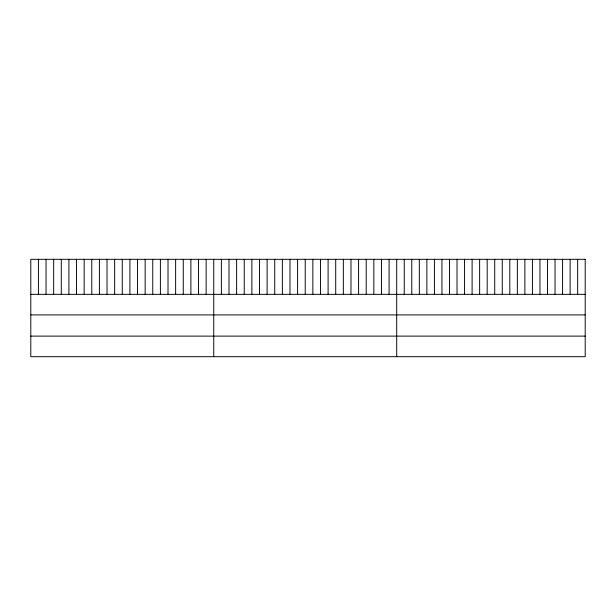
<?xml version="1.0" encoding="UTF-8"?>
<svg xmlns="http://www.w3.org/2000/svg" width="616" height="616" viewBox="0 0 616 616"><rect width="100%" height="100%" fill="white"/><g stroke="black" fill="none" stroke-linecap="round" stroke-linejoin="round"><path stroke-width="0.92" d="M30.8 294.34L585.2 294.34M30.8 314.915L585.2 314.915M30.8 336.113L585.2 336.113M577.662 259.313L577.662 294.34M570.123 259.313L570.123 294.34M562.577 259.313L562.577 294.34M555.039 259.313L555.039 294.34M547.501 259.313L547.501 294.34M539.962 259.313L539.962 294.34M532.424 259.313L532.424 294.34M524.878 259.313L524.878 294.34M517.34 259.313L517.34 294.34M509.802 259.313L509.802 294.34M502.263 259.313L502.263 294.34M494.725 259.313L494.725 294.34M487.179 259.313L487.179 294.34M479.641 259.313L479.641 294.34M472.102 259.313L472.102 294.34M464.564 259.313L464.564 294.34M457.026 259.313L457.026 294.34M449.48 259.313L449.48 294.34M441.942 259.313L441.942 294.34M434.403 259.313L434.403 294.34M426.865 259.313L426.865 294.34M419.327 259.313L419.327 294.34M411.781 259.313L411.781 294.34M404.242 259.313L404.242 294.34M396.704 259.313L396.704 356.687M389.081 259.313L389.081 294.34M381.458 259.313L381.458 294.34M373.835 259.313L373.835 294.34M366.212 259.313L366.212 294.34M358.589 259.313L358.589 294.34M350.966 259.313L350.966 294.34M343.343 259.313L343.343 294.34M335.72 259.313L335.72 294.34M328.097 259.313L328.097 294.34M320.474 259.313L320.474 294.34M312.851 259.313L312.851 294.34M305.228 259.313L305.228 294.34M297.605 259.313L297.605 294.34M289.982 259.313L289.982 294.34M282.359 259.313L282.359 294.34M274.736 259.313L274.736 294.34M267.113 259.313L267.113 294.34M259.49 259.313L259.49 294.34M251.867 259.313L251.867 294.34M244.244 259.313L244.244 294.34M236.621 259.313L236.621 294.34M228.998 259.313L228.998 294.34M221.375 259.313L221.375 294.34M213.752 259.313L213.752 356.687M206.129 259.313L206.129 294.34M198.506 259.313L198.506 294.34M190.883 259.313L190.883 294.34M183.26 259.313L183.26 294.34M175.637 259.313L175.637 294.34M168.014 259.313L168.014 294.34M160.391 259.313L160.391 294.34M152.768 259.313L152.768 294.34M145.145 259.313L145.145 294.34M137.522 259.313L137.522 294.34M129.899 259.313L129.899 294.34M122.276 259.313L122.276 294.34M114.653 259.313L114.653 294.34M107.03 259.313L107.03 294.34M99.407 259.313L99.407 294.34M91.784 259.313L91.784 294.34M84.161 259.313L84.161 294.34M76.538 259.313L76.538 294.34M68.915 259.313L68.915 294.34M61.292 259.313L61.292 294.34M53.669 259.313L53.669 294.34M46.046 259.313L46.046 294.34M38.423 259.313L38.423 294.34M585.2 259.313L30.8 259.313L30.8 356.687L585.2 356.687L585.2 259.313"/></g></svg>
